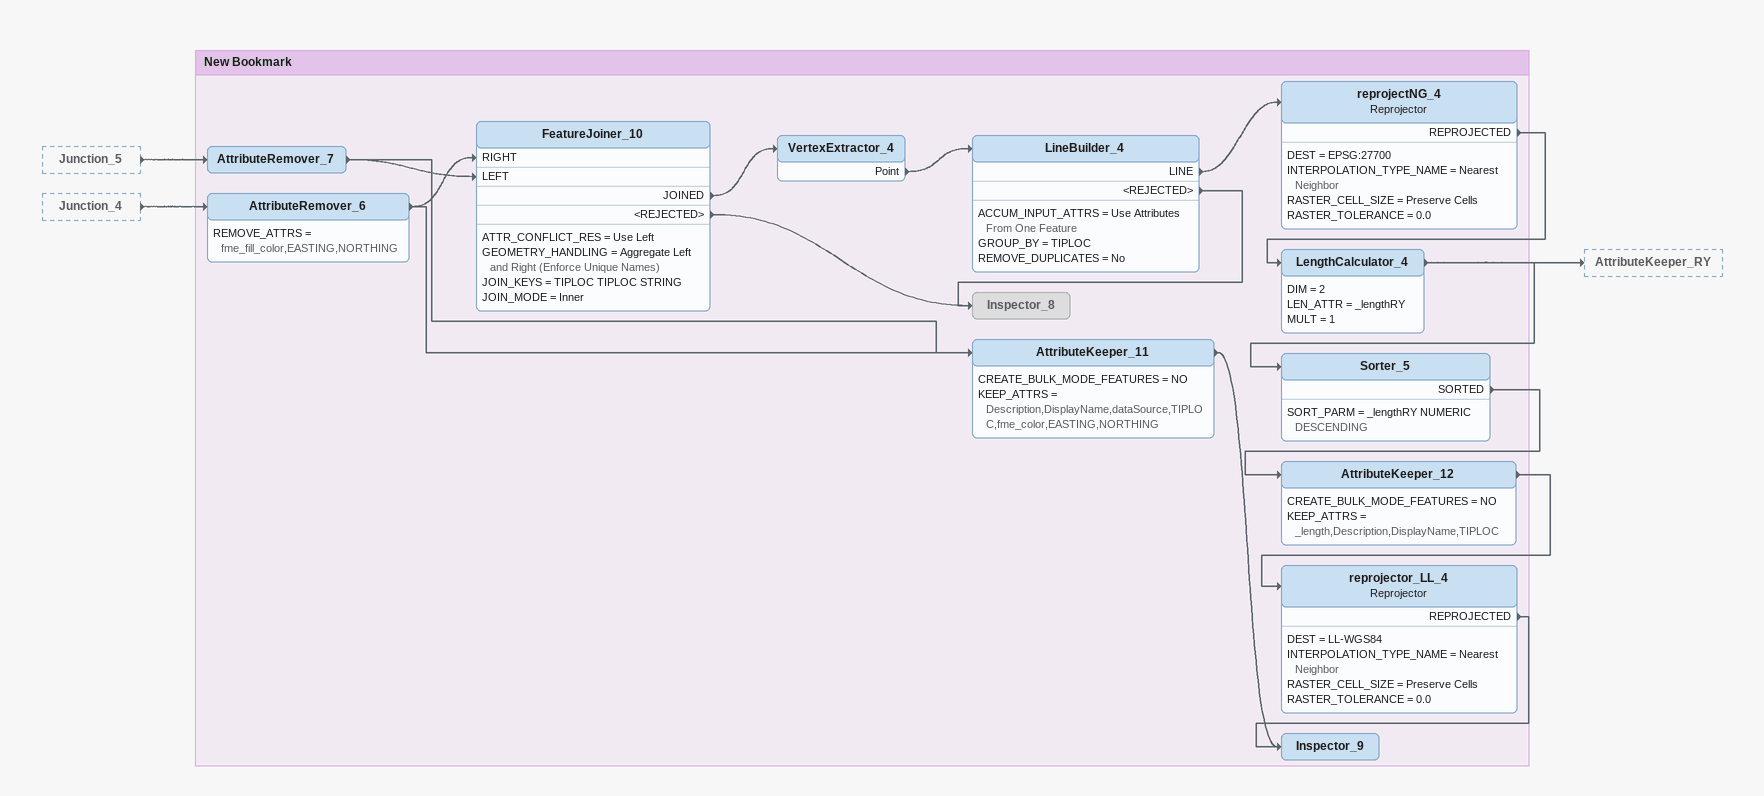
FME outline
Junction_5 [outside]
    -> AttributeRemover_7
Junction_4 [outside]
    -> AttributeRemover_6

Bookmark: New Bookmark
AttributeRemover_7
    -> AttributeKeeper_11
    -> FeatureJoiner_10 [LEFT]
AttributeRemover_6
    REMOVE_ATTRS = fme_fill_color,EASTING,NORTHING
    -> AttributeKeeper_11
    -> FeatureJoiner_10 [RIGHT]
FeatureJoiner_10
    ATTR_CONFLICT_RES = Use Left
    GEOMETRY_HANDLING = Aggregate Left and Right (Enforce Unique Names)
    JOIN_KEYS = TIPLOC TIPLOC STRING
    JOIN_MODE = Inner
    JOINED -> VertexExtractor_4
    <REJECTED> -> Inspector_8
VertexExtractor_4
    Point -> LineBuilder_4
LineBuilder_4
    ACCUM_INPUT_ATTRS = Use Attributes From One Feature
    GROUP_BY = TIPLOC
    REMOVE_DUPLICATES = No
    LINE -> reprojectNG_4
    <REJECTED> -> Inspector_8
reprojectNG_4: Reprojector
    DEST = EPSG:27700
    INTERPOLATION_TYPE_NAME = Nearest Neighbor
    RASTER_CELL_SIZE = Preserve Cells
    RASTER_TOLERANCE = 0.0
    REPROJECTED -> LengthCalculator_4
LengthCalculator_4
    DIM = 2
    LEN_ATTR = _lengthRY
    MULT = 1
    -> Sorter_5
    -> AttributeKeeper_RY
Sorter_5
    SORT_PARM = _lengthRY NUMERIC DESCENDING
    SORTED -> AttributeKeeper_12
AttributeKeeper_12
    CREATE_BULK_MODE_FEATURES = NO
    KEEP_ATTRS = _length,Description,DisplayName,TIPLOC
    -> reprojector_LL_4
reprojector_LL_4: Reprojector
    DEST = LL-WGS84
    INTERPOLATION_TYPE_NAME = Nearest Neighbor
    RASTER_CELL_SIZE = Preserve Cells
    RASTER_TOLERANCE = 0.0
    REPROJECTED -> Inspector_9
Inspector_8 [off]
AttributeKeeper_11
    CREATE_BULK_MODE_FEATURES = NO
    KEEP_ATTRS = Description,DisplayName,dataSource,TIPLOC,fme_color,EASTING,NORTHING
    -> Inspector_9
Inspector_9
